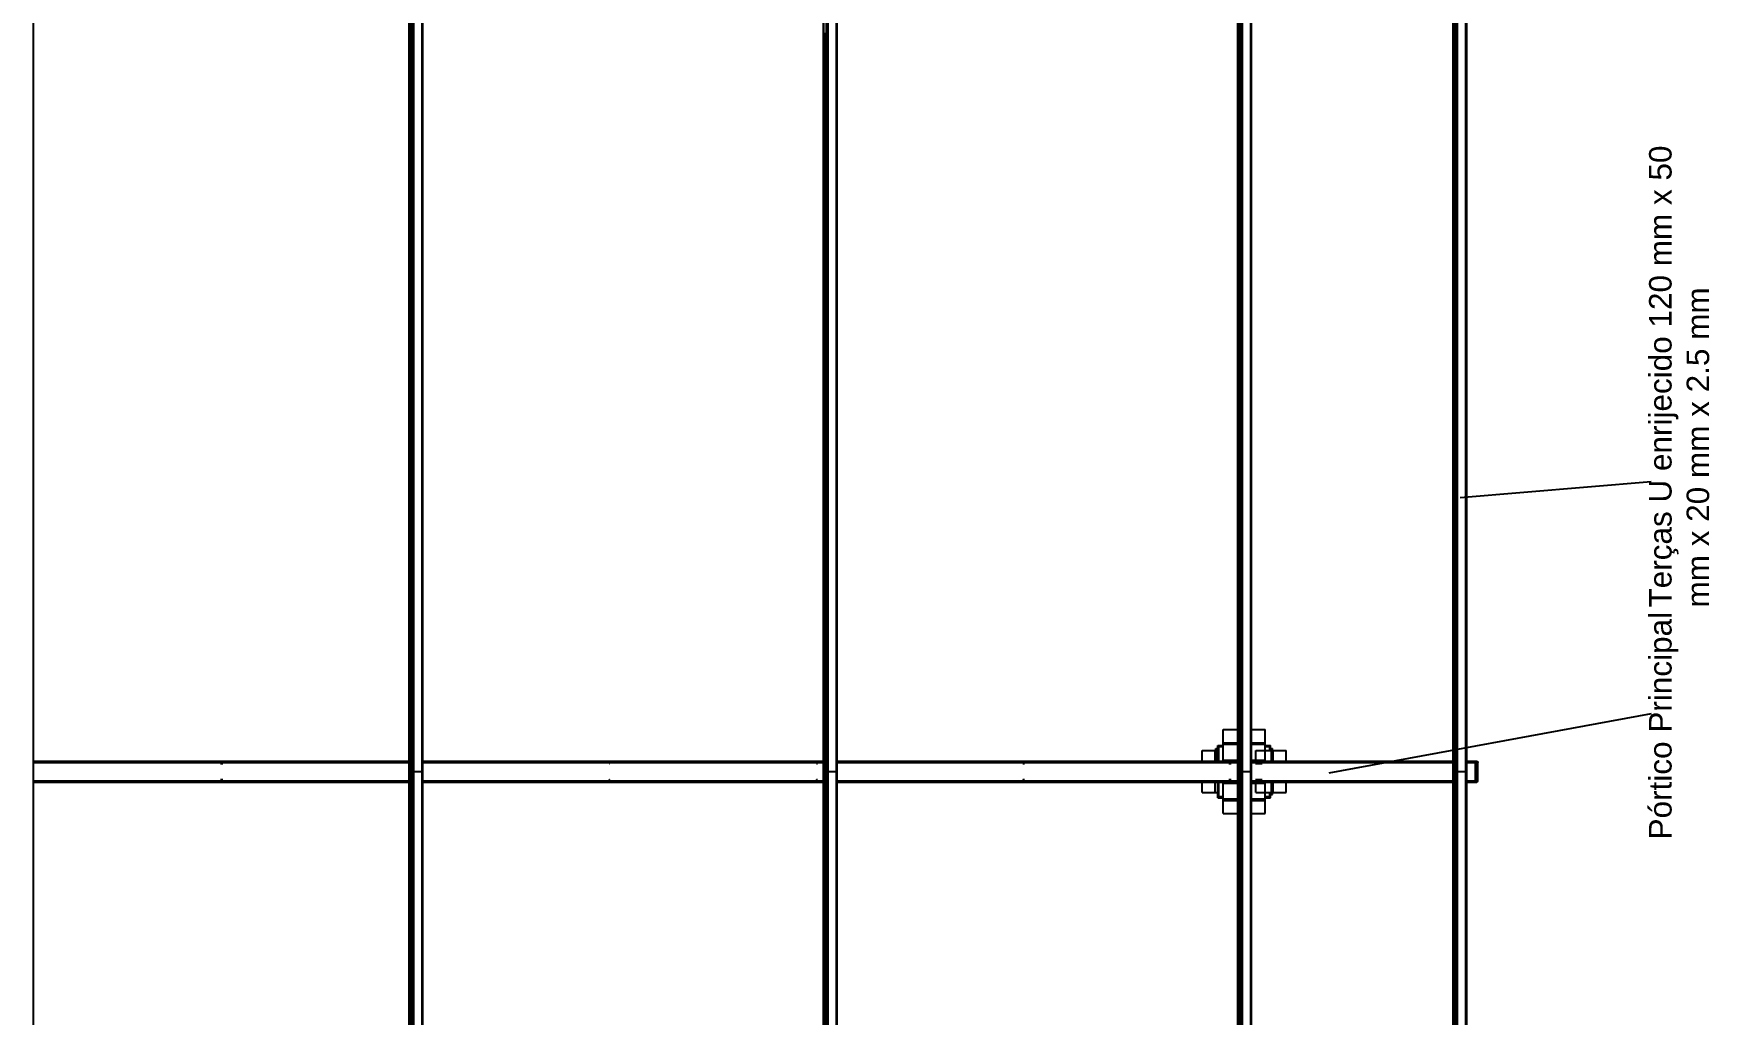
# Model space of a CAD drawing. Header units: millimetres. Extents: x 357 to 945, y 547 to 720.
# Drawn here: x 670.45 to 678.44, y 648.96 to 653.63 of the extents above; entities that cross this region are included whole.
import ezdxf

# ---------------------------------------------------------------- set-up
doc = ezdxf.new("R2010")
doc.units = ezdxf.units.MM
doc.layers.add('LCL-TEXTO4', color=4, linetype='Continuous')
doc.layers.add('PLANTA-VIS', color=7, linetype='Continuous')
doc.styles.add('ROMANS', font='arial.ttf')

msp = doc.modelspace()

# ---------------------------------------------------------------- linework, layer by layer
for p, q in [((678.16557, 651.49694), (677.2549, 651.42135)), ((678.16557, 650.39168), (676.62845, 650.10815))]:
    msp.add_line(p, q)
at = {"layer": 'PLANTA-VIS'}
for p, q in [((670.45483, 650.11622), (670.45483, 653.96622)), ((672.24533, 650.11622), (672.24533, 653.96622)), ((672.24756, 650.11622), (672.24756, 653.96622)), ((672.25003, 653.51968), (672.25003, 653.96622)), ((672.25948, 650.11622), (672.25948, 653.96622)), ((672.26172, 650.11622), (672.26172, 653.96622)), ((672.26238, 650.11622), (672.26238, 653.96622)), ((672.26369, 650.11622), (672.26369, 653.96622)), ((672.26546, 650.11622), (672.26546, 653.96622)), ((672.26741, 650.11622), (672.26741, 653.96622)), ((672.30696, 650.11622), (672.30696, 653.96622)), ((672.3088, 650.11622), (672.3088, 653.96622)), ((672.31024, 650.11622), (672.31024, 653.96622)), ((672.31107, 650.11622), (672.31107, 653.96622)), ((672.31116, 650.11622), (672.31116, 653.96622)), ((674.22033, 650.11622), (674.22033, 653.96622)), ((674.22256, 650.11622), (674.22256, 653.96622)), ((674.23448, 650.11622), (674.23448, 653.96622)), ((674.23672, 650.11622), (674.23672, 653.96622)), ((674.23738, 650.11622), (674.23738, 653.96622)), ((674.23869, 650.11622), (674.23869, 653.96622)), ((674.24046, 650.11622), (674.24046, 653.96622)), ((674.24241, 650.11622), (674.24241, 653.96622)), ((674.28196, 650.11622), (674.28196, 653.96622)), ((674.2838, 650.11622), (674.2838, 653.96622)), ((674.28524, 650.11622), (674.28524, 653.96622)), ((674.28607, 650.11622), (674.28607, 653.96622)), ((674.28616, 650.11622), (674.28616, 653.96622)), ((676.19533, 650.11622), (676.19533, 653.96622)), ((676.19756, 650.11622), (676.19756, 653.96622)), ((676.20948, 650.11622), (676.20948, 653.96622)), ((676.21172, 650.11622), (676.21172, 653.96622)), ((676.21238, 650.11622), (676.21238, 653.96622)), ((676.21369, 650.11622), (676.21369, 653.96622)), ((676.21546, 650.11622), (676.21546, 653.96622)), ((676.21741, 650.11622), (676.21741, 653.96622)), ((676.25696, 650.11622), (676.25696, 653.96622)), ((676.2588, 650.11622), (676.2588, 653.96622)), ((676.26024, 650.11622), (676.26024, 653.96622)), ((676.26107, 650.11622), (676.26107, 653.96622)), ((676.26116, 650.11622), (676.26116, 653.96622)), ((677.22114, 650.11622), (677.22114, 653.96622)), ((677.22337, 650.11622), (677.22337, 653.96622)), ((677.22584, 650.11622), (677.22584, 653.96622)), ((677.23523, 650.11622), (677.23523, 653.96622)), ((677.23746, 650.11622), (677.23746, 653.96622)), ((677.23812, 650.11622), (677.23812, 653.96622)), ((677.23943, 650.11622), (677.23943, 653.96622)), ((677.2412, 650.11622), (677.2412, 653.96622)), ((677.24314, 650.11622), (677.24314, 653.96622)), ((677.2827, 650.11622), (677.2827, 653.96622)), ((677.28454, 650.11622), (677.28454, 653.96622)), ((677.28598, 650.11622), (677.28598, 653.96622)), ((677.28681, 650.11622), (677.28681, 653.96622)), ((677.2869, 650.11622), (677.2869, 653.96622)), ((676.20003, 650.11622), (676.20003, 653.74545)), ((674.22314, 653.63339), (674.22314, 653.63394)), ((674.22314, 653.62859), (674.22314, 653.63339)), ((674.22314, 653.63339), (674.23448, 653.63339)), ((674.22314, 653.62859), (674.23448, 653.62859)), ((674.22503, 650.11622), (674.22503, 653.62859)), ((674.23426, 653.56146), (674.23448, 653.56146)), ((672.24814, 653.51876), (672.24814, 653.51959)), ((672.24814, 653.51399), (672.24814, 653.51876)), ((672.24814, 653.51876), (672.25948, 653.51876)), ((672.24814, 653.51399), (672.25948, 653.51399)), ((672.25003, 650.11622), (672.25003, 653.51399)), ((676.12553, 650.25397), (676.12553, 650.31622)), ((676.12553, 650.31622), (676.19533, 650.31622)), ((676.26116, 650.31622), (676.32553, 650.31622)), ((676.32553, 650.25397), (676.32553, 650.31622)), ((676.02563, 650.21622), (676.08778, 650.21622)), ((676.02563, 650.16622), (676.02563, 650.21622)), ((676.08778, 650.21622), (676.09053, 650.21622)), ((676.08778, 650.16622), (676.08778, 650.21622)), ((676.09053, 650.16622), (676.09053, 650.22601)), ((676.09053, 650.22601), (676.10053, 650.22601)), ((676.10053, 650.19122), (676.10053, 650.24122)), ((676.10053, 650.24122), (676.12553, 650.24122)), ((676.10543, 650.21622), (676.10553, 650.21622)), ((676.10543, 650.16622), (676.10543, 650.21622)), ((676.10553, 650.23622), (676.12553, 650.23622)), ((676.10553, 650.16622), (676.10553, 650.23622)), ((676.12553, 650.24622), (676.12553, 650.25397)), ((676.12553, 650.25397), (676.19533, 650.25397)), ((676.12553, 650.17122), (676.12553, 650.24622)), ((676.12553, 650.24622), (676.19533, 650.24622)), ((676.26116, 650.25397), (676.32553, 650.25397)), ((676.26116, 650.24622), (676.32553, 650.24622)), ((676.28053, 650.16622), (676.28053, 650.21622)), ((676.28053, 650.21622), (676.35553, 650.21622)), ((676.32553, 650.24622), (676.32553, 650.25397)), ((676.32553, 650.17122), (676.32553, 650.24622)), ((676.32553, 650.24122), (676.35053, 650.24122)), ((676.32553, 650.23622), (676.34553, 650.23622)), ((676.34553, 650.23622), (676.34553, 650.21622)), ((676.35053, 650.21622), (676.35053, 650.24122)), ((676.35053, 650.22601), (676.36053, 650.22601)), ((676.35553, 650.16622), (676.35553, 650.21622)), ((676.36053, 650.16622), (676.36053, 650.22601)), ((676.36053, 650.21622), (676.36328, 650.21622)), ((676.36328, 650.16622), (676.36328, 650.21622)), ((676.36328, 650.21622), (676.42543, 650.21622)), ((676.42543, 650.16622), (676.42543, 650.21622)), ((670.45483, 650.16622), (672.24533, 650.16622)), ((670.45483, 650.16577), (672.24533, 650.16577)), ((670.45483, 650.16447), (672.24533, 650.16447)), ((670.45483, 650.16252), (672.24533, 650.16252)), ((670.45483, 650.16022), (672.24533, 650.16022)), ((671.34663, 650.15472), (671.3532, 650.15472)), ((671.34664, 650.15872), (671.3532, 650.15872)), ((671.3532, 650.15472), (671.3532, 650.15872)), ((671.3532, 650.15872), (671.35696, 650.15872)), ((671.3532, 650.15472), (671.35696, 650.15472)), ((672.25003, 650.16252), (672.25948, 650.16252)), ((672.25003, 650.16022), (672.25948, 650.16022)), ((672.31116, 650.16622), (674.22033, 650.16622)), ((672.31116, 650.16577), (674.22033, 650.16577)), ((672.31116, 650.16447), (674.22033, 650.16447)), ((672.31116, 650.16252), (674.22033, 650.16252)), ((672.31116, 650.16022), (674.22033, 650.16022)), ((673.19964, 650.15872), (673.20015, 650.15872)), ((673.19964, 650.15472), (673.20015, 650.15472)), ((673.20015, 650.15872), (673.20124, 650.15872)), ((673.20015, 650.15472), (673.20015, 650.15872)), ((673.20015, 650.15472), (673.20124, 650.15472)), ((674.18621, 650.15872), (674.18822, 650.15872)), ((674.18621, 650.15472), (674.18822, 650.15472)), ((674.18822, 650.15872), (674.19135, 650.15872)), ((674.18822, 650.15472), (674.18822, 650.15872)), ((674.18822, 650.15472), (674.19135, 650.15472)), ((674.22503, 650.16252), (674.23448, 650.16252)), ((674.22503, 650.16022), (674.23448, 650.16022)), ((674.28616, 650.16622), (676.19533, 650.16622)), ((674.28616, 650.16577), (676.19533, 650.16577)), ((674.28616, 650.16447), (676.19533, 650.16447)), ((674.28616, 650.16252), (676.19533, 650.16252)), ((674.28616, 650.16022), (676.19533, 650.16022)), ((675.17004, 650.15872), (675.17416, 650.15872)), ((675.17004, 650.15472), (675.17416, 650.15472)), ((675.17416, 650.15872), (675.17875, 650.15872)), ((675.17416, 650.15472), (675.17416, 650.15872)), ((675.17416, 650.15472), (675.17875, 650.15472)), ((676.10053, 650.19122), (676.10543, 650.19122)), ((676.10053, 650.16622), (676.10053, 650.19122)), ((676.10063, 650.16622), (676.10063, 650.19122)), ((676.12553, 650.17122), (676.19533, 650.17122)), ((676.15218, 650.15872), (676.15831, 650.15872)), ((676.15218, 650.15472), (676.15831, 650.15472)), ((676.15831, 650.15872), (676.16355, 650.15872)), ((676.15831, 650.15472), (676.15831, 650.15872)), ((676.15831, 650.15472), (676.16355, 650.15472)), ((676.20003, 650.16252), (676.20948, 650.16252)), ((676.20003, 650.16022), (676.20948, 650.16022)), ((676.26116, 650.17122), (676.32553, 650.17122)), ((676.26116, 650.16622), (677.22114, 650.16622)), ((676.26116, 650.16577), (677.22114, 650.16577)), ((676.26116, 650.16447), (677.22114, 650.16447)), ((676.26116, 650.16252), (677.22114, 650.16252)), ((676.26116, 650.16022), (677.22114, 650.16022)), ((676.28032, 650.15472), (676.28776, 650.15472)), ((676.28033, 650.15872), (676.28776, 650.15872)), ((676.28776, 650.15872), (676.31191, 650.15872)), ((676.28776, 650.15472), (676.28776, 650.15872)), ((676.28776, 650.15472), (676.31191, 650.15472)), ((677.22584, 650.16252), (677.23523, 650.16252)), ((677.22584, 650.16022), (677.23523, 650.16022)), ((677.2869, 650.16622), (677.3267, 650.16622)), ((677.2869, 650.16577), (677.32704, 650.16577)), ((677.2869, 650.16447), (677.32733, 650.16447)), ((677.2869, 650.16252), (677.32752, 650.16252)), ((677.2869, 650.16022), (677.32759, 650.16022)), ((677.3267, 650.16622), (677.32704, 650.16577)), ((677.3267, 650.16622), (677.33342, 650.16622)), ((677.32704, 650.16577), (677.32733, 650.16447)), ((677.32733, 650.16447), (677.32752, 650.16252)), ((677.32746, 650.16322), (677.33342, 650.16322)), ((677.32752, 650.16252), (677.32759, 650.16022)), ((677.32759, 650.07222), (677.32759, 650.16022)), ((677.33342, 650.16622), (677.33572, 650.16577)), ((677.33342, 650.16322), (677.33457, 650.16299)), ((677.33457, 650.16299), (677.33555, 650.16234)), ((677.33555, 650.16234), (677.3362, 650.16137)), ((677.33572, 650.16577), (677.33767, 650.16447)), ((677.3362, 650.16137), (677.33642, 650.16022)), ((677.33642, 650.07222), (677.33642, 650.16022)), ((677.33767, 650.16447), (677.33897, 650.16252)), ((677.33897, 650.16252), (677.33942, 650.16022)), ((677.33942, 650.07222), (677.33942, 650.16022)), ((670.45474, 650.11622), (670.45483, 650.11622)), ((670.45474, 650.11622), (670.45483, 650.11622)), ((670.45483, 646.26622), (670.45483, 650.11622)), ((670.45483, 650.07222), (672.24533, 650.07222)), ((670.45483, 650.06993), (672.24533, 650.06993)), ((670.45483, 650.06798), (672.24533, 650.06798)), ((670.45483, 650.06668), (672.24533, 650.06668)), ((670.45483, 650.06622), (672.24533, 650.06622)), ((671.34663, 650.07772), (671.3532, 650.07772)), ((671.34664, 650.07372), (671.3532, 650.07372)), ((671.3532, 650.07772), (671.35696, 650.07772)), ((671.3532, 650.07372), (671.3532, 650.07772)), ((671.3532, 650.07372), (671.35696, 650.07372)), ((672.24533, 650.11622), (672.24756, 650.11622)), ((672.24533, 646.26622), (672.24533, 650.11622)), ((672.24533, 650.11622), (672.24756, 650.11622)), ((672.24756, 650.11622), (672.25003, 650.11622)), ((672.24756, 646.26622), (672.24756, 650.11622)), ((672.24756, 650.11622), (672.25003, 650.11622)), ((672.25003, 649.66968), (672.25003, 650.11622)), ((672.25003, 650.07222), (672.25948, 650.07222)), ((672.25003, 650.06993), (672.25948, 650.06993)), ((672.25948, 650.11622), (672.26172, 650.11622)), ((672.25948, 646.26622), (672.25948, 650.11622)), ((672.25948, 650.11622), (672.26172, 650.11622)), ((672.26172, 650.11622), (672.26238, 650.11622)), ((672.26172, 646.26622), (672.26172, 650.11622)), ((672.26172, 650.11622), (672.26238, 650.11622)), ((672.26238, 650.11622), (672.26369, 650.11622)), ((672.26238, 646.26622), (672.26238, 650.11622)), ((672.26238, 650.11622), (672.26369, 650.11622)), ((672.26369, 650.11622), (672.26546, 650.11622)), ((672.26369, 646.26622), (672.26369, 650.11622)), ((672.26369, 650.11622), (672.26546, 650.11622)), ((672.26546, 650.11622), (672.26741, 650.11622)), ((672.26546, 646.26622), (672.26546, 650.11622)), ((672.26546, 650.11622), (672.26741, 650.11622)), ((672.26741, 650.11622), (672.30696, 650.11622)), ((672.26741, 646.26622), (672.26741, 650.11622)), ((672.26741, 650.11622), (672.30696, 650.11622)), ((672.30696, 650.11622), (672.3088, 650.11622)), ((672.30696, 646.26622), (672.30696, 650.11622)), ((672.30696, 650.11622), (672.3088, 650.11622)), ((672.3088, 650.11622), (672.31024, 650.11622)), ((672.3088, 646.26622), (672.3088, 650.11622)), ((672.3088, 650.11622), (672.31024, 650.11622)), ((672.31024, 650.11622), (672.31107, 650.11622)), ((672.31024, 646.26622), (672.31024, 650.11622)), ((672.31024, 650.11622), (672.31107, 650.11622)), ((672.31107, 650.11622), (672.31116, 650.11622)), ((672.31107, 646.26622), (672.31107, 650.11622)), ((672.31107, 650.11622), (672.31116, 650.11622)), ((672.31116, 646.26622), (672.31116, 650.11622)), ((672.31116, 650.07222), (674.22033, 650.07222)), ((672.31116, 650.06993), (674.22033, 650.06993)), ((672.31116, 650.06798), (674.22033, 650.06798)), ((672.31116, 650.06668), (674.22033, 650.06668)), ((672.31116, 650.06622), (674.22033, 650.06622)), ((673.19964, 650.07772), (673.20015, 650.07772)), ((673.19964, 650.07372), (673.20015, 650.07372)), ((673.20015, 650.07772), (673.20124, 650.07772)), ((673.20015, 650.07372), (673.20015, 650.07772)), ((673.20015, 650.07372), (673.20124, 650.07372)), ((674.18621, 650.07772), (674.18822, 650.07772)), ((674.18621, 650.07372), (674.18822, 650.07372)), ((674.18822, 650.07772), (674.19135, 650.07772)), ((674.18822, 650.07372), (674.18822, 650.07772)), ((674.18822, 650.07372), (674.19135, 650.07372)), ((674.22033, 650.11622), (674.22256, 650.11622)), ((674.22033, 646.26622), (674.22033, 650.11622)), ((674.22033, 650.11622), (674.22256, 650.11622)), ((674.22256, 650.11622), (674.22503, 650.11622)), ((674.22256, 646.26622), (674.22256, 650.11622)), ((674.22256, 650.11622), (674.22503, 650.11622)), ((674.22503, 649.78402), (674.22503, 650.11622)), ((674.22503, 650.07222), (674.23448, 650.07222)), ((674.22503, 650.06993), (674.23448, 650.06993)), ((674.23448, 650.11622), (674.23672, 650.11622)), ((674.23448, 646.26622), (674.23448, 650.11622)), ((674.23448, 650.11622), (674.23672, 650.11622)), ((674.23672, 650.11622), (674.23738, 650.11622)), ((674.23672, 646.26622), (674.23672, 650.11622)), ((674.23672, 650.11622), (674.23738, 650.11622)), ((674.23738, 650.11622), (674.23869, 650.11622)), ((674.23738, 646.26622), (674.23738, 650.11622)), ((674.23738, 650.11622), (674.23869, 650.11622)), ((674.23869, 650.11622), (674.24046, 650.11622)), ((674.23869, 646.26622), (674.23869, 650.11622)), ((674.23869, 650.11622), (674.24046, 650.11622)), ((674.24046, 650.11622), (674.24241, 650.11622)), ((674.24046, 646.26622), (674.24046, 650.11622)), ((674.24046, 650.11622), (674.24241, 650.11622)), ((674.24241, 650.11622), (674.28196, 650.11622)), ((674.24241, 646.26622), (674.24241, 650.11622)), ((674.24241, 650.11622), (674.28196, 650.11622)), ((674.28196, 650.11622), (674.2838, 650.11622)), ((674.28196, 646.26622), (674.28196, 650.11622)), ((674.28196, 650.11622), (674.2838, 650.11622)), ((674.2838, 650.11622), (674.28524, 650.11622)), ((674.2838, 646.26622), (674.2838, 650.11622)), ((674.2838, 650.11622), (674.28524, 650.11622)), ((674.28524, 650.11622), (674.28607, 650.11622)), ((674.28524, 646.26622), (674.28524, 650.11622)), ((674.28524, 650.11622), (674.28607, 650.11622)), ((674.28607, 650.11622), (674.28616, 650.11622)), ((674.28607, 646.26622), (674.28607, 650.11622)), ((674.28607, 650.11622), (674.28616, 650.11622)), ((674.28616, 646.26622), (674.28616, 650.11622)), ((674.28616, 650.07222), (676.19533, 650.07222)), ((674.28616, 650.06993), (676.19533, 650.06993)), ((674.28616, 650.06798), (676.19533, 650.06798)), ((674.28616, 650.06668), (676.19533, 650.06668)), ((674.28616, 650.06622), (676.19533, 650.06622)), ((675.17004, 650.07772), (675.17416, 650.07772)), ((675.17004, 650.07372), (675.17416, 650.07372)), ((675.17416, 650.07772), (675.17875, 650.07772)), ((675.17416, 650.07372), (675.17416, 650.07772)), ((675.17416, 650.07372), (675.17875, 650.07372)), ((676.02563, 650.01622), (676.02563, 650.06622)), ((676.08778, 650.01622), (676.08778, 650.06622)), ((676.10048, 650.01622), (676.10048, 650.06622)), ((676.10063, 650.04122), (676.10063, 650.06622)), ((676.10543, 650.01622), (676.10543, 650.06622)), ((676.10553, 649.99622), (676.10553, 650.06622)), ((676.12553, 650.06122), (676.19533, 650.06122)), ((676.12553, 649.98622), (676.12553, 650.06122)), ((676.15218, 650.07772), (676.15831, 650.07772)), ((676.15218, 650.07372), (676.15831, 650.07372)), ((676.15831, 650.07772), (676.16355, 650.07772)), ((676.15831, 650.07372), (676.15831, 650.07772)), ((676.15831, 650.07372), (676.16355, 650.07372)), ((676.19533, 650.11622), (676.19756, 650.11622)), ((676.19533, 646.26622), (676.19533, 650.11622)), ((676.19533, 650.11622), (676.19756, 650.11622)), ((676.19756, 650.11622), (676.20003, 650.11622)), ((676.19756, 646.26622), (676.19756, 650.11622)), ((676.19756, 650.11622), (676.20003, 650.11622)), ((676.20003, 649.89837), (676.20003, 650.11622)), ((676.20003, 650.07222), (676.20948, 650.07222)), ((676.20003, 650.06993), (676.20948, 650.06993)), ((676.20948, 650.11622), (676.21172, 650.11622)), ((676.20948, 646.26622), (676.20948, 650.11622)), ((676.20948, 650.11622), (676.21172, 650.11622)), ((676.21172, 650.11622), (676.21238, 650.11622)), ((676.21172, 646.26622), (676.21172, 650.11622)), ((676.21172, 650.11622), (676.21238, 650.11622)), ((676.21238, 650.11622), (676.21369, 650.11622)), ((676.21238, 646.26622), (676.21238, 650.11622)), ((676.21238, 650.11622), (676.21369, 650.11622)), ((676.21369, 650.11622), (676.21546, 650.11622)), ((676.21369, 646.26622), (676.21369, 650.11622)), ((676.21369, 650.11622), (676.21546, 650.11622)), ((676.21546, 650.11622), (676.21741, 650.11622)), ((676.21546, 646.26622), (676.21546, 650.11622)), ((676.21546, 650.11622), (676.21741, 650.11622)), ((676.21741, 650.11622), (676.25696, 650.11622)), ((676.21741, 646.26622), (676.21741, 650.11622)), ((676.21741, 650.11622), (676.25696, 650.11622)), ((676.25696, 650.11622), (676.2588, 650.11622)), ((676.25696, 646.26622), (676.25696, 650.11622)), ((676.25696, 650.11622), (676.2588, 650.11622)), ((676.2588, 650.11622), (676.26024, 650.11622)), ((676.2588, 646.26622), (676.2588, 650.11622)), ((676.2588, 650.11622), (676.26024, 650.11622)), ((676.26024, 650.11622), (676.26107, 650.11622)), ((676.26024, 646.26622), (676.26024, 650.11622)), ((676.26024, 650.11622), (676.26107, 650.11622)), ((676.26107, 650.11622), (676.26116, 650.11622)), ((676.26107, 646.26622), (676.26107, 650.11622)), ((676.26107, 650.11622), (676.26116, 650.11622)), ((676.26116, 646.26622), (676.26116, 650.11622)), ((676.26116, 650.07222), (677.22114, 650.07222)), ((676.26116, 650.06993), (677.22114, 650.06993)), ((676.26116, 650.06798), (677.22114, 650.06798)), ((676.26116, 650.06668), (677.22114, 650.06668)), ((676.26116, 650.06622), (677.22114, 650.06622)), ((676.26116, 650.06122), (676.32553, 650.06122)), ((676.28032, 650.07772), (676.28776, 650.07772)), ((676.28033, 650.07372), (676.28776, 650.07372)), ((676.28053, 650.01622), (676.28053, 650.06622)), ((676.28776, 650.07772), (676.31191, 650.07772)), ((676.28776, 650.07372), (676.28776, 650.07772)), ((676.28776, 650.07372), (676.31191, 650.07372)), ((676.32553, 649.98622), (676.32553, 650.06122)), ((676.35553, 650.01622), (676.35553, 650.06622)), ((676.36053, 650.00643), (676.36053, 650.06622)), ((676.36328, 650.01622), (676.36328, 650.06622)), ((676.42543, 650.01622), (676.42543, 650.06622)), ((677.22114, 650.11622), (677.22337, 650.11622)), ((677.22114, 646.26622), (677.22114, 650.11622)), ((677.22114, 650.11622), (677.22337, 650.11622)), ((677.22337, 650.11622), (677.22584, 650.11622)), ((677.22337, 646.26622), (677.22337, 650.11622)), ((677.22337, 650.11622), (677.22584, 650.11622)), ((677.22584, 646.26622), (677.22584, 650.11622)), ((677.22584, 650.07222), (677.23523, 650.07222)), ((677.22584, 650.06993), (677.23523, 650.06993)), ((677.23523, 650.11622), (677.23746, 650.11622)), ((677.23523, 646.26622), (677.23523, 650.11622)), ((677.23523, 650.11622), (677.23746, 650.11622)), ((677.23746, 650.11622), (677.23812, 650.11622)), ((677.23746, 646.26622), (677.23746, 650.11622)), ((677.23746, 650.11622), (677.23812, 650.11622)), ((677.23812, 650.11622), (677.23943, 650.11622)), ((677.23812, 646.26622), (677.23812, 650.11622)), ((677.23812, 650.11622), (677.23943, 650.11622)), ((677.23943, 650.11622), (677.2412, 650.11622)), ((677.23943, 646.26622), (677.23943, 650.11622)), ((677.23943, 650.11622), (677.2412, 650.11622)), ((677.2412, 650.11622), (677.24314, 650.11622)), ((677.2412, 646.26622), (677.2412, 650.11622)), ((677.2412, 650.11622), (677.24314, 650.11622)), ((677.24314, 650.11622), (677.2827, 650.11622)), ((677.24314, 646.26622), (677.24314, 650.11622)), ((677.24314, 650.11622), (677.2827, 650.11622)), ((677.2827, 650.11622), (677.28454, 650.11622)), ((677.2827, 646.26622), (677.2827, 650.11622)), ((677.2827, 650.11622), (677.28454, 650.11622)), ((677.28454, 650.11622), (677.28598, 650.11622)), ((677.28454, 646.26622), (677.28454, 650.11622)), ((677.28454, 650.11622), (677.28598, 650.11622)), ((677.28598, 650.11622), (677.28681, 650.11622)), ((677.28598, 646.26622), (677.28598, 650.11622)), ((677.28598, 650.11622), (677.28681, 650.11622)), ((677.28681, 650.11622), (677.2869, 650.11622)), ((677.28681, 646.26622), (677.28681, 650.11622)), ((677.28681, 650.11622), (677.2869, 650.11622)), ((677.2869, 646.26622), (677.2869, 650.11622)), ((677.2869, 650.07222), (677.32759, 650.07222)), ((677.2869, 650.06993), (677.32752, 650.06993)), ((677.2869, 650.06798), (677.32733, 650.06798)), ((677.2869, 650.06668), (677.32704, 650.06668)), ((677.2869, 650.06622), (677.3267, 650.06622)), ((677.3267, 650.06622), (677.32704, 650.06668)), ((677.3267, 650.06622), (677.33342, 650.06622)), ((677.32704, 650.06668), (677.32733, 650.06798)), ((677.32733, 650.06798), (677.32752, 650.06993)), ((677.32745, 650.06922), (677.33342, 650.06922)), ((677.32752, 650.06993), (677.32759, 650.07222)), ((677.33342, 650.06922), (677.33457, 650.06945)), ((677.33342, 650.06622), (677.33572, 650.06668)), ((677.33457, 650.06945), (677.33555, 650.0701)), ((677.33555, 650.0701), (677.3362, 650.07108)), ((677.33572, 650.06668), (677.33767, 650.06798)), ((677.3362, 650.07108), (677.33642, 650.07222)), ((677.33767, 650.06798), (677.33897, 650.06993)), ((677.33897, 650.06993), (677.33942, 650.07222)), ((676.02563, 650.01622), (676.08778, 650.01622)), ((676.08778, 650.01622), (676.10048, 650.01622)), ((676.10048, 650.01622), (676.10053, 650.01622)), ((676.10053, 650.04122), (676.10543, 650.04122)), ((676.10053, 649.99122), (676.10053, 650.04122)), ((676.10053, 649.99122), (676.12553, 649.99122)), ((676.10543, 650.01622), (676.10553, 650.01622)), ((676.12553, 649.99622), (676.10553, 649.99622)), ((676.12553, 649.97847), (676.12553, 649.98622)), ((676.12553, 649.98622), (676.19533, 649.98622)), ((676.12553, 649.91622), (676.12553, 649.97847)), ((676.12553, 649.97847), (676.19533, 649.97847)), ((676.26116, 649.98622), (676.32553, 649.98622)), ((676.26116, 649.97847), (676.32553, 649.97847)), ((676.28053, 650.01622), (676.35553, 650.01622)), ((676.34553, 649.99622), (676.32553, 649.99622)), ((676.32553, 649.99122), (676.35053, 649.99122)), ((676.32553, 649.97847), (676.32553, 649.98622)), ((676.32553, 649.91622), (676.32553, 649.97847)), ((676.34553, 650.01622), (676.34553, 649.99622)), ((676.35053, 649.99122), (676.35053, 650.01622)), ((676.35053, 650.00643), (676.36053, 650.00643)), ((676.36053, 650.01622), (676.36328, 650.01622)), ((676.36328, 650.01622), (676.42543, 650.01622)), ((676.12553, 649.91622), (676.19533, 649.91622)), ((676.19814, 649.89819), (676.19814, 649.89829)), ((676.19814, 649.89656), (676.19814, 649.89819)), ((676.19814, 649.89819), (676.20948, 649.89819)), ((676.20003, 646.26622), (676.20003, 649.89545)), ((676.20003, 649.89334), (676.20948, 649.89334)), ((676.26116, 649.91622), (676.32553, 649.91622)), ((676.20083, 649.82551), (676.20948, 649.82551)), ((676.20906, 649.82066), (676.20948, 649.82066)), ((674.22314, 649.78339), (674.22314, 649.78394)), ((674.22314, 649.77859), (674.22314, 649.78339)), ((674.22314, 649.78339), (674.23448, 649.78339)), ((674.22314, 649.77859), (674.23448, 649.77859)), ((674.22503, 646.26622), (674.22503, 649.77859)), ((672.24814, 649.66876), (672.24814, 649.66959)), ((672.24814, 649.66399), (672.24814, 649.66876)), ((672.24814, 649.66876), (672.25948, 649.66876)), ((672.24814, 649.66399), (672.25948, 649.66399)), ((672.25003, 646.26622), (672.25003, 649.66399)), ((674.23426, 649.71146), (674.23448, 649.71146))]:
    msp.add_line(p, q, dxfattribs=at)

# ---------------------------------------------------------------- texts
at = {"layer": 'LCL-TEXTO4', "char_height": 0.1074311, "width": 2.2064682, "attachment_point": 1, "rotation": 90, "style": 'ROMANS'}
for s, insert in [('{\\fArial|b0|i0|c0|p34;\\H1.00007x;\\C2;Terças U enrijecido 120 mm x 50 mm x 20 mm x 2.5 mm}', (678.15544, 650.89819)), ('{\\fArial|b0|i0|c0|p34;\\H1.00007x;\\C2;Pórtico Principal }', (678.15544, 649.79292))]:
    msp.add_mtext(s, dxfattribs=dict(at, insert=insert))

doc.saveas('drawing.dxf')
